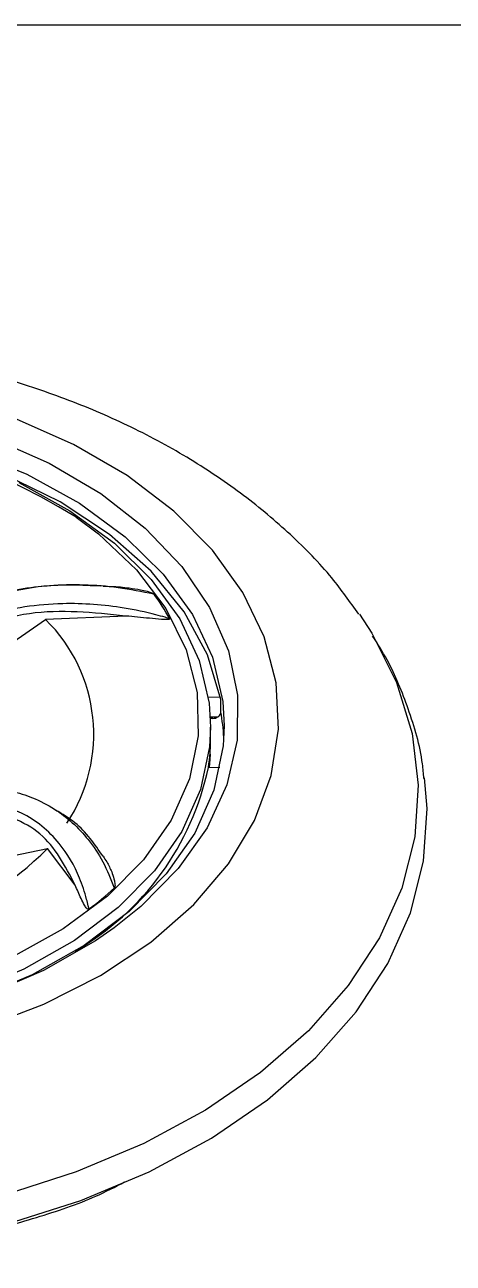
# Model space of a CAD drawing. Header units: inches. Extents: x 0 to 84, y -22 to 124.
# Drawn here: x 52.722 to 53.343, y 38.036 to 39.831 of the extents above; entities that cross this region are included whole.
import ezdxf

# ---------------------------------------------------------------- set-up
doc = ezdxf.new("R2010")
doc.units = ezdxf.units.IN
doc.header["$MEASUREMENT"] = 0
doc.layers.add('1', color=4, linetype='Continuous')
doc.layers.add('BDIM_CYAN', color=4, linetype='Continuous')

# ---------------------------------------------------------------- blocks, each defined once
blk = doc.blocks.new('2026 RELAY')
at = {"layer": '1', "color": 3, "linetype": 'Continuous', "lineweight": 25}
blk.add_line((40.5311, 39.3306), (54.9875, 39.3306), dxfattribs=at)
at = {"layer": 'BDIM_CYAN'}
for p, q in [((52.8684, 38.474), (52.7523, 38.4689)), ((52.6369, 38.3896), (52.7523, 38.4689)), ((53.0058, 38.3562), (52.9883, 38.356)), ((53.0064, 38.3348), (53.0064, 38.3529)), ((53.0015, 38.3275), (52.9912, 38.3274)), ((52.9946, 38.3256), (52.9913, 38.3256)), ((52.9915, 38.2971), (52.9915, 38.313)), ((52.9909, 38.2736), (52.9914, 38.2874)), ((52.9883, 38.2547), (53.005, 38.2549)), ((52.6919, 38.124), (52.755, 38.137)), ((52.795, 38.0842), (52.755, 38.137)), ((52.8903, 38.053), (52.8519, 38.0223))]:
    blk.add_line(p, q, dxfattribs=at)
at = {"layer": 'BDIM_CYAN', "flags": 128}
for points in [[(52.6596, 37.8773), (52.7498, 37.9116), (52.832, 37.9533), (52.9049, 38.0016), (52.9671, 38.0558), (53.0175, 38.1148), (53.0552, 38.1776), (53.0795, 38.2431), (53.0901, 38.3101), (53.0867, 38.3774), (53.0693, 38.4438), (53.0383, 38.5081), (52.9943, 38.5692), (52.938, 38.6259), (52.8705, 38.6774), (52.7928, 38.7226), (52.7065, 38.7607)], [(52.6739, 38.7321), (52.7574, 38.6953), (52.8321, 38.6515), (52.8966, 38.6013), (52.9496, 38.5459), (52.9901, 38.4862), (53.0173, 38.4236), (53.0307, 38.3591), (53.0299, 38.294), (53.0151, 38.2296), (52.9865, 38.1672), (52.9446, 38.108), (52.8903, 38.053), (52.8903, 38.053)], [(51.7394, 38.5839), (51.8047, 38.633), (51.8803, 38.6756), (51.9645, 38.711), (52.0557, 38.7382), (52.1519, 38.7569), (52.2514, 38.7665), (52.3519, 38.7669), (52.4515, 38.7582), (52.5482, 38.7404), (52.6399, 38.714), (52.7249, 38.6794), (52.8014, 38.6374), (52.8677, 38.5889), (52.9227, 38.5347), (52.9651, 38.4761), (52.9941, 38.4142), (53.0091, 38.3503), (53.0112, 38.3149)], [(53.0064, 38.3529), (52.987, 38.4178), (52.9531, 38.4802), (52.9055, 38.5388), (52.8451, 38.5923), (52.7732, 38.6395), (52.6914, 38.6796), (52.6014, 38.7115), (52.5369, 38.7282)], [(52.8418, 38.0679), (52.7778, 38.0206), (52.7038, 37.9797)], [(52.7132, 38.6673), (52.7875, 38.6265), (52.852, 38.5793), (52.9055, 38.5267), (52.9467, 38.4697), (52.9749, 38.4096), (52.9894, 38.3475), (52.9915, 38.3129)], [(52.7965, 38.6171), (52.8289, 38.5929), (52.884, 38.5411), (52.9268, 38.4848), (52.9563, 38.425), (52.9721, 38.3632), (52.9736, 38.3005), (52.9609, 38.2383), (52.9343, 38.178), (52.8943, 38.1208), (52.8418, 38.0679)], [(53.2075, 38.4767), (53.2254, 38.4492), (53.2614, 38.3777), (53.2839, 38.304), (53.2928, 38.2291), (53.2878, 38.154), (53.269, 38.0799), (53.2367, 38.0077), (53.1913, 37.9385), (53.1335, 37.8732), (53.0641, 37.8127), (52.9841, 37.758), (52.8946, 37.7097), (52.7968, 37.6685), (52.6921, 37.6351)], [(52.9915, 38.3129), (52.9901, 38.2846), (52.9769, 38.2224), (52.95, 38.162), (52.91, 38.1047), (52.8577, 38.0516), (52.7942, 38.0038), (52.7208, 37.9623), (52.6389, 37.928), (52.5503, 37.9015), (52.4567, 37.8834), (52.3601, 37.874), (52.2623, 37.8736), (52.1655, 37.8821), (52.0715, 37.8994), (51.9823, 37.9251), (51.8998, 37.9587), (51.8254, 37.9995), (51.7609, 38.0467), (51.7075, 38.0993), (51.6663, 38.1563), (51.6381, 38.2164), (51.6235, 38.2786), (51.6215, 38.3131)], [(53.0112, 38.3149), (53.0097, 38.2857), (52.9961, 38.2217), (52.9685, 38.1595), (52.9273, 38.1006), (52.8736, 38.0459), (52.8082, 37.9968), (52.7327, 37.9541), (52.6485, 37.9188), (52.6315, 37.913)], [(52.9909, 38.2736), (52.9905, 38.2662), (52.9896, 38.2547)], [(51.4545, 37.8488), (51.5223, 37.7864), (51.601, 37.7295), (51.6897, 37.6791), (51.787, 37.6358), (51.8916, 37.6001), (52.002, 37.5727), (52.1167, 37.5538), (52.234, 37.5438), (52.3524, 37.5428), (52.4701, 37.5508), (52.5856, 37.5677), (52.6971, 37.5932), (52.8031, 37.6271), (52.9022, 37.6687), (52.9929, 37.7176), (53.0739, 37.7731), (53.1442, 37.8343), (53.2028, 37.9005), (53.2487, 37.9706), (53.2814, 38.0437), (53.3005, 38.1188), (53.3056, 38.1949), (53.302, 38.2393)], [(52.8519, 38.0223), (52.8247, 38.0035), (52.749, 37.9603), (52.6646, 37.9243), (52.5733, 37.8962), (52.4768, 37.8766), (52.377, 37.8658), (52.2758, 37.864), (52.1752, 37.8712), (52.0772, 37.8875), (51.9836, 37.9123), (51.8963, 37.9452), (51.817, 37.9857), (51.7472, 38.0328), (51.7261, 38.05)]]:
    blk.add_lwpolyline(points, dxfattribs=at)
at = {"layer": 'BDIM_CYAN'}
for centre, radius, start, end in [((52.3037, 37.8243), 0.9335, 58.1333, 115.433), ((52.6144, 38.2911), 0.3648, 29.3998, 36.1058), ((52.589, 38.3027), 0.233, 326.4882, 45.5054), ((52.7165, 38.2818), 0.2947, 3.2426, 10.3584), ((52.707, 38.2972), 0.2846, 351.4261, 359.9912), ((52.594, 38.3376), 0.4029, 299.8617, 348.1275), ((52.3506, 38.5495), 0.5777, 272.2385, 314.4257), ((52.501, 38.4621), 0.5188, 307.2659, 312.5685)]:
    blk.add_arc(centre, radius, start, end, dxfattribs=at)
for points, knots in [([(53.2065, 38.4768), (53.1939, 38.4944), (53.1651, 38.5348), (53.1089, 38.5923), (53.0401, 38.6501), (52.9628, 38.7022), (52.8778, 38.7484), (52.7871, 38.7875), (52.6942, 38.8186), (52.6034, 38.8415), (52.5237, 38.8559), (52.4607, 38.8639), (52.4157, 38.8679), (52.3838, 38.8699), (52.3612, 38.8709), (52.3452, 38.8714), (52.3338, 38.8717), (52.3258, 38.8718), (52.3202, 38.8719), (52.314, 38.8719), (52.3096, 38.8719), (52.3065, 38.8719)], [0, 0, 0, 0, 0.072988, 0.1668, 0.258968, 0.353634, 0.450093, 0.545596, 0.639822, 0.728931, 0.808123, 0.864253, 0.903989, 0.932101, 0.951985, 0.966048, 0.975992, 0.983023, 0.987996, 0.991512, 1, 1, 1, 1]), ([(52.5614, 38.4548), (52.5777, 38.464), (52.6081, 38.4811), (52.6596, 38.5006), (52.709, 38.5129), (52.7599, 38.5192), (52.8078, 38.5202), (52.8586, 38.5163), (52.892, 38.5096), (52.9091, 38.5061)], [0, 0, 0, 0, 0.154271, 0.288952, 0.454424, 0.575072, 0.714225, 0.852753, 1, 1, 1, 1]), ([(52.8322, 38.5173), (52.8046, 38.5185), (52.7546, 38.5207), (52.7054, 38.51), (52.6834, 38.5051)], [0, 0, 0, 0, 0.553023, 1, 1, 1, 1]), ([(52.8357, 38.5172), (52.8397, 38.5171), (52.8524, 38.5169), (52.8706, 38.5152), (52.8878, 38.5125), (52.8982, 38.5103), (52.9041, 38.5086), (52.9071, 38.5074), (52.9086, 38.5066), (52.909, 38.5062), (52.9091, 38.5061)], [0, 0, 0, 0, 0.15496, 0.497736, 0.71747, 0.850291, 0.926903, 0.969431, 0.992337, 1, 1, 1, 1]), ([(52.9322, 38.4702), (52.9314, 38.4704), (52.9292, 38.4711), (52.9226, 38.473), (52.9016, 38.4788), (52.8528, 38.4892), (52.7707, 38.4951), (52.6727, 38.4816), (52.6112, 38.4533), (52.5833, 38.4404)], [0, 0, 0, 0, 0.007325, 0.019566, 0.05865, 0.192116, 0.441769, 0.746986, 1, 1, 1, 1]), ([(52.8684, 38.474), (52.8214, 38.4789), (52.7265, 38.4889), (52.6368, 38.4521), (52.5915, 38.4335)], [0, 0, 0, 0, 0.495173, 1, 1, 1, 1]), ([(52.9322, 38.4702), (52.9323, 38.4701), (52.9323, 38.47), (52.9323, 38.4697), (52.9322, 38.4695), (52.9318, 38.4693), (52.9309, 38.469), (52.9269, 38.4686), (52.9115, 38.4697), (52.8914, 38.4719), (52.8742, 38.4735), (52.8684, 38.474)], [0, 0, 0, 0, 0.005501, 0.011055, 0.016084, 0.02158, 0.030977, 0.060324, 0.195274, 0.730604, 1, 1, 1, 1]), ([(53.3009, 38.2386), (53.3003, 38.2456), (53.2975, 38.2799), (53.2797, 38.3378), (53.2551, 38.3999), (53.2338, 38.4335), (53.2265, 38.445)], [0, 0, 0, 0, 0.0974309, 0.4729501, 0.8205253, 1, 1, 1, 1]), ([(52.9946, 38.3256), (52.9959, 38.3257), (52.9986, 38.3259), (53.0021, 38.3276), (53.0048, 38.3299), (53.0062, 38.3325), (53.0064, 38.3341), (53.0064, 38.3348)], [0, 0, 0, 0, 0.2160173, 0.4320521, 0.6475831, 0.8621082, 1, 1, 1, 1]), ([(52.6687, 38.2257), (52.6803, 38.2243), (52.7025, 38.2215), (52.7351, 38.2108), (52.7648, 38.1955), (52.7918, 38.1749), (52.8155, 38.1495), (52.8366, 38.1181), (52.8467, 38.0929), (52.8519, 38.08)], [0, 0, 0, 0, 0.136039, 0.261937, 0.40799, 0.540278, 0.678402, 0.83502, 1, 1, 1, 1]), ([(52.8151, 38.0492), (52.815, 38.0498), (52.8147, 38.0514), (52.8136, 38.0562), (52.81, 38.071), (52.7992, 38.1036), (52.7719, 38.1501), (52.7233, 38.191), (52.6799, 38.2016), (52.6603, 38.2064)], [0, 0, 0, 0, 0.007324, 0.019565, 0.058649, 0.192116, 0.441769, 0.746986, 1, 1, 1, 1]), ([(52.795, 38.0842), (52.7806, 38.1119), (52.7513, 38.1679), (52.6911, 38.1868), (52.6606, 38.1963)], [0, 0, 0, 0, 0.494868, 1, 1, 1, 1]), ([(52.8356, 38.1258), (52.8234, 38.1434), (52.8047, 38.1703), (52.7766, 38.187), (52.767, 38.1927)], [0, 0, 0, 0, 0.656333, 1, 1, 1, 1]), ([(52.8356, 38.1258), (52.8374, 38.1231), (52.8422, 38.116), (52.8476, 38.1051), (52.8512, 38.0947), (52.8526, 38.088), (52.853, 38.084), (52.8528, 38.0818), (52.8524, 38.0806), (52.852, 38.0801), (52.8519, 38.08)], [0, 0, 0, 0, 0.191814, 0.519611, 0.729753, 0.856784, 0.930061, 0.970742, 0.992656, 1, 1, 1, 1]), ([(52.8151, 38.0492), (52.815, 38.0492), (52.8149, 38.049), (52.8145, 38.0489), (52.8142, 38.0489), (52.8137, 38.049), (52.8129, 38.0493), (52.8108, 38.0512), (52.8057, 38.0599), (52.8007, 38.0715), (52.7965, 38.081), (52.795, 38.0842)], [0, 0, 0, 0, 0.0054864, 0.0110267, 0.0160424, 0.0215241, 0.0308969, 0.0601677, 0.194769, 0.7287144, 1, 1, 1, 1]), ([(52.0429, 37.562), (52.0472, 37.561), (52.0823, 37.5524), (52.1527, 37.5455), (52.2848, 37.5351), (52.4536, 37.5408), (52.6173, 37.5675), (52.7392, 37.602), (52.8139, 37.6266), (52.8532, 37.647), (52.8668, 37.654)], [0, 0, 0, 0, 0.01591, 0.13022, 0.244554, 0.47775, 0.710946, 0.825256, 0.939589, 1, 1, 1, 1])]:
    blk.add_open_spline(points, degree=3, knots=knots, dxfattribs=at)

msp = doc.modelspace()

# ---------------------------------------------------------------- block references
msp.add_blockref('2026 RELAY', (0, 0.5))

doc.saveas('drawing.dxf')
